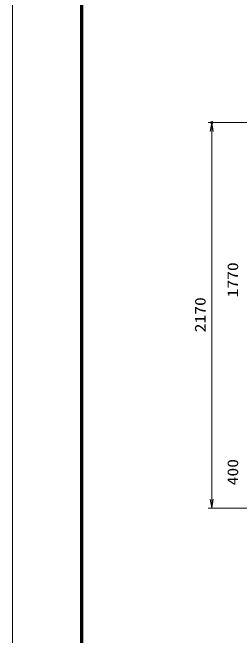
# Model space of a CAD drawing. Units: millimetres at full size, sheet at 1:20; details may follow other scales. Extents: x -5940 to 5940, y -4200 to 4200.
# Drawn here: x -5940 to -4662, y -2221 to 1285 of the extents above; entities that cross this region are included whole.
import ezdxf
from ezdxf.enums import TextEntityAlignment as Align

# ---------------------------------------------------------------- set-up
doc = ezdxf.new("R2010")
doc.units = ezdxf.units.MM
doc.header["$LTSCALE"] = 20
doc.header["$PDMODE"] = 32
doc.header["$PDSIZE"] = 10
for name, color, linetype, lineweight in [('0-0_D-TTL', 7, 'Continuous', 18), ('0-2_寸法線', 4, 'Continuous', 18), ('0-3_0', 7, 'Continuous', 18)]:
    doc.layers.add(name, color=color, linetype=linetype, lineweight=lineweight)
doc.layers.add('0-4_Defpoints', color=7, linetype='Continuous')
doc.styles.add('ＭＳ ゴシック', font='')
doc.styles.get('ＭＳ ゴシック').set_extended_font_data('MS Gothic')

# ---------------------------------------------------------------- blocks, each defined once
blk = doc.blocks.new('_Open')
at = {"layer": '0-3_0'}
blk.add_line((-20, 3.333), (0, 0), dxfattribs=at)
blk.add_lwpolyline([(-20, -3.333), (0, 0), (-20, 0)], dxfattribs=at)

msp = doc.modelspace()

# ---------------------------------------------------------------- linework, layer by layer
at = {"layer": '0-0_D-TTL'}
for points in [[(-5940, -4200), (5940, -4200), (5940, 4200), (-5940, 4200)], [(-5558.14, 3889.71), (5558.14, 3889.71), (5558.14, -3888.86), (-5558.14, -3888.86)], [(-5554.61, 3886.18), (5554.61, 3886.18), (5554.61, -3885.32), (-5554.61, -3885.32)], [(-5551.07, 3882.64), (5551.07, 3882.64), (5551.07, -3881.79), (-5551.07, -3881.79)], [(-5547.54, 3879.11), (5547.54, 3879.11), (5547.54, -3878.25), (-5547.54, -3878.25)], [(-5544, 3875.57), (5544, 3875.57), (5544, -3874.71), (-5544, -3874.71)]]:
    msp.add_lwpolyline(points, close=True, dxfattribs=at)
at = {"layer": '0-2_寸法線'}
for p, q in [((-3611.16, 665.7), (-4838.81, 665.7)), ((-4818.81, -1504.3), (-4818.81, 665.7)), ((-3611.16, -1504.3), (-4838.81, -1504.3))]:
    msp.add_line(p, q, dxfattribs=at)
at = {"layer": '0-4_Defpoints'}
msp.add_point((-4818.81, 665.7), dxfattribs=at)

# ---------------------------------------------------------------- block references
at = {"layer": '0-2_寸法線', "xscale": 2.5, "yscale": 2.5}
for p, rotation in [((-4818.81, 665.7), 90), ((-4818.81, -1504.3), 270)]:
    msp.add_blockref('_Open', p, dxfattribs=dict(at, rotation=rotation))

# ---------------------------------------------------------------- texts
at = {"layer": '0-2_寸法線', "color": 254, "style": 'ＭＳ ゴシック', "width": 1.2}
for s, p in [('1770', (-4652.02, -318.9)), ('2170', (-4835.16, -515.3)), ('400', (-4652.02, -1376.3))]:
    msp.add_text(s, height=60.56, rotation=90, dxfattribs=at).set_placement(p, align=Align.BOTTOM_LEFT)

doc.saveas('drawing.dxf')
